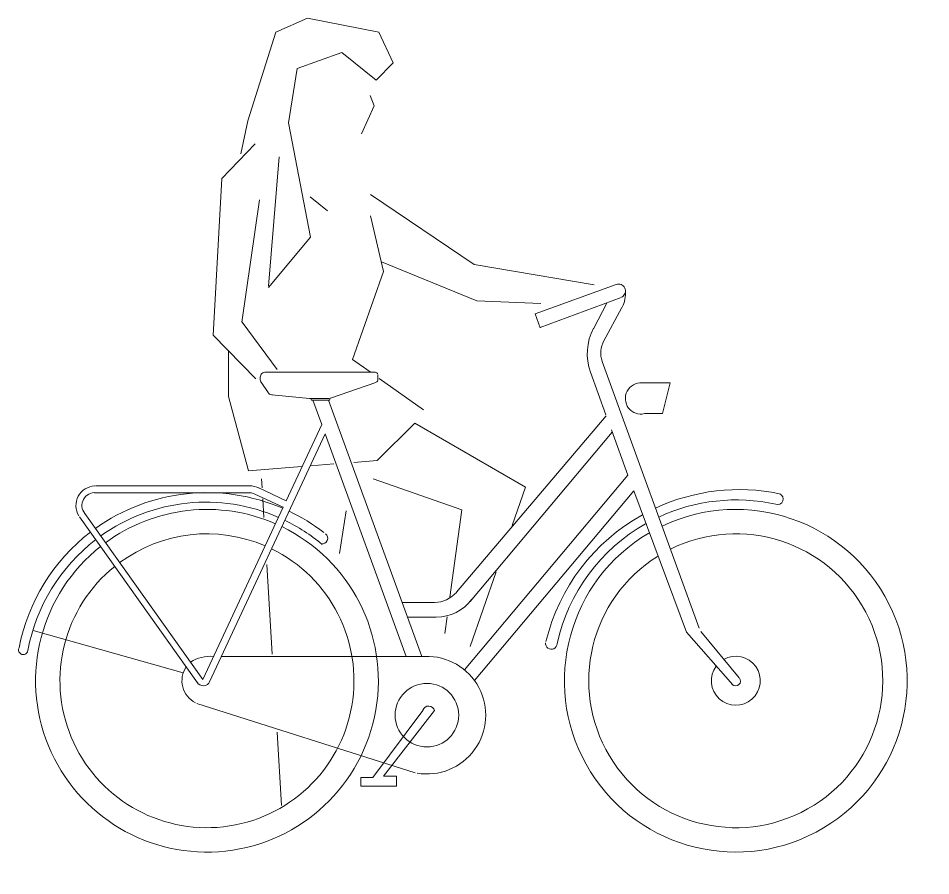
# Model space of a CAD drawing. Header units: millimetres. Extents: x 828494 to 5219521, y -272453 to 431064.
# Drawn here: x 2693796 to 2694351, y 209348 to 209870 of the extents above; entities that cross this region are included whole.
import ezdxf

# ---------------------------------------------------------------- set-up
doc = ezdxf.new("R2010")
doc.units = ezdxf.units.MM
doc.header["$LTSCALE"] = 5
doc.header["$MEASUREMENT"] = 0
doc.layers.add('Bike-Mobius', color=242, linetype='Continuous', lineweight=13)

# ---------------------------------------------------------------- blocks, each defined once
blk = doc.blocks.new('bici')
for p, q in [((609.0015074587529, 467.945633923871), (609.0170616807122, 467.952440471568)), ((609.0170616807122, 467.952440471568), (609.0523801004288, 467.945633923871)), ((608.9875918501278, 467.9017442959435), (609.0015074587529, 467.945633923871)), ((609.0523801004288, 467.945633923871), (609.0594639519207, 467.9303570057067)), ((609.0340024216471, 467.9354493117615), (609.0119945840934, 467.9276848054997)), ((609.0509683720178, 467.9218866352393), (609.0340024216471, 467.9354493117615)), ((609.007683770552, 467.9008619656863), (609.0119945840934, 467.9276848054997)), ((609.0594639519207, 467.9303570057067), (609.0509683720178, 467.9218866352393)), ((609.0479936585797, 467.9143238044649), (609.0500104134528, 467.9091558701023)), ((609.0500104134528, 467.9091558701023), (609.0437080544742, 467.8954167275288)), ((608.9875918501278, 467.9017442959435), (608.9842137857154, 467.8855346286503)), ((609.018624665739, 467.8443928292374), (609.007683770552, 467.9008619656863)), ((608.9912976372073, 467.8903748403458), (608.9748862944268, 467.8732828427957)), ((609.0031712815232, 467.8840724813672), (608.997927718853, 467.8200909330156)), ((608.9748862944268, 467.8732828427957), (608.9704998525777, 467.7957638273579)), ((609.0184734091235, 467.8641570269945), (609.026943779591, 467.8573504792975)), ((609.0481701246309, 467.8653922893544), (609.0994713267178, 467.8308805715872)), ((608.9847179744337, 467.8023434901316), (608.9934656486961, 467.8627705080192)), ((609.0481701246309, 467.8549051640138), (609.054724577969, 467.8273008316872)), ((608.9978520905453, 467.8194102782459), (609.018624665739, 467.8443928292374)), ((609.0536909910963, 467.8320654150751), (609.1007822173851, 467.8128054060362)), ((609.0994713267178, 467.8308805715872), (609.1586378728095, 467.8207463783493)), ((609.054724577969, 467.8273008316872), (609.0394224503686, 467.7839406019139)), ((609.1295461837639, 467.8064274187497), (609.1695787679965, 467.8209732632725)), ((609.1320167084835, 467.7996460804887), (609.1719484549725, 467.8145700665502)), ((609.1007822173851, 467.8128054060362), (609.1323948500223, 467.8115449342405)), ((609.1582597312707, 467.7990914728986), (609.1650410695319, 467.8119987040868)), ((609.1320167084835, 467.7995956616168), (609.1295461837639, 467.8064274187497)), ((609.172377015383, 467.809603807675), (609.1633268278898, 467.7928143233558)), ((608.9847936027414, 467.8022678618238), (609.0021124852149, 467.7788735052949)), ((608.9706006903212, 467.7958898745374), (608.9916253598743, 467.7743105973943)), ((608.9781635210958, 467.765562923132), (608.9781635210958, 467.7878984833524)), ((609.0394224503686, 467.7839406019139), (609.0481197057593, 467.7777390806788)), ((609.210569310794, 467.6511372935149), (609.1625957542483, 467.7829322244772)), ((608.9938185807989, 467.7751929276513), (608.9938185807989, 467.7740332935993)), ((608.996519232966, 467.7776130334992), (609.0504641832994, 467.7776130334992)), ((609.0519011211464, 467.7761760956521), (609.0519011211464, 467.7739576652916)), ((609.0525313570442, 467.7745879011895), (609.0744131474182, 467.7589832603582)), ((609.1644864619418, 467.7565127356386), (609.1568227934237, 467.7775878240632)), ((608.9976756244937, 467.7675544685692), (608.9942471412094, 467.7726971934958)), ((609.0285319740535, 467.7648318494903), (609.0509179531457, 467.7725963557521)), ((609.1822843236976, 467.7722938425212), (609.1961747228867, 467.7722938425212)), ((609.1961747228867, 467.7722938425212), (609.1923933074994, 467.7571429715364)), ((608.9879967283692, 467.7288707251471), (608.9781635210958, 467.765562923132)), ((609.0180952675847, 467.7647058023109), (608.9994654944437, 467.7664956722606)), ((609.0180952675847, 467.7647058023109), (609.0277504815401, 467.7647058023109)), ((609.0187002940468, 467.7647058023109), (609.0190532261495, 467.7638486814897)), ((609.0190532261495, 467.7638486814897), (609.0280277853352, 467.7638486814897)), ((609.0241959510763, 467.7517481522507), (609.0197842997911, 467.7638486814897)), ((609.0736064454692, 467.6372216848901), (609.0275596564384, 467.7638486814897)), ((609.0280277853352, 467.7638486814897), (609.0282798796942, 467.7647814306186)), ((609.1646629279933, 467.7560337563561), (609.0907236524552, 467.6689855741425)), ((609.1923933074994, 467.7571429715364), (609.1835447954933, 467.7571429715364)), ((609.0066249742434, 467.714085254994), (609.0241959510763, 467.7517481522507)), ((609.0514473513, 467.7340259188026), (609.0700519150051, 467.7524288070204)), ((609.0700519150051, 467.7524288070204), (609.1247311815043, 467.720891802691)), ((608.9687099826277, 467.6246925952403), (609.0258345644106, 467.7472104537858)), ((609.0658671486433, 467.6372216848901), (609.0258345644106, 467.7472104537858)), ((609.0974041529724, 467.6643974568061), (609.1675872225593, 467.7480171557353)), ((609.1753013099491, 467.726816020131), (609.1671586621487, 467.7492272086592)), ((609.0400778957023, 467.7330931696737), (609.0514473513, 467.7340259188026)), ((608.9879967283692, 467.7288707251471), (609.0141625955821, 467.7310007864929)), ((609.0187255034826, 467.7313537185956), (609.0301201685162, 467.7322864677245)), ((608.9944488166968, 467.7249253124373), (608.9947009110559, 467.7205388705881)), ((609.0495566436064, 467.7249253124373), (609.0933706432262, 467.709648394273)), ((609.0945806961502, 467.6306168126803), (609.1753013099491, 467.726816020131)), ((608.9886002275646, 467.7214716197171), (608.9124677311019, 467.7214716197171)), ((609.0066249742434, 467.714085254994), (608.9931379260292, 467.7204380328445)), ((609.1247311815043, 467.720891802691), (609.1181515187304, 467.7019090974472)), ((608.9120391706914, 467.7180935553045), (608.9880708294103, 467.7180935553045)), ((608.9910707522841, 467.7174381099707), (609.0051880363964, 467.7110097038124)), ((609.0995721644612, 467.6252724122663), (609.1781751856435, 467.7189506761256)), ((609.2042263200287, 467.6492470803029), (609.1781751856435, 467.7189506761256)), ((608.9654579653948, 467.6257766009846), (609.0051880363964, 467.7110097038124)), ((608.9950538431588, 467.7150684229947), (608.9956084507487, 467.7058165600141)), ((608.9071768457953, 467.7078018804208), (608.9654579653948, 467.6257766009846)), ((609.0361452236997, 467.709068577247), (609.032842787595, 467.6880439076941)), ((609.0933706432262, 467.709648394273), (609.0873960069143, 467.6664394211151)), ((608.9628866029315, 467.6241631970861), (608.9045771776607, 467.7061694921168)), ((608.997045388596, 467.6825986695365), (608.9997427982389, 467.6384065283779)), ((609.1102357558533, 467.6790945579443), (609.0973789435366, 467.6420618965855)), ((609.0639008126419, 467.6638680586519), (609.0796567100888, 467.6638680586519)), ((609.0860599068109, 467.6568598354675), (609.0849002727589, 467.6485407216157)), ((609.080715506397, 467.6566077411083), (609.066547803413, 467.6566077411083)), ((608.9558027514394, 467.6291042465253), (608.8816113815424, 467.6500028688987)), ((609.2042263200287, 467.6492470803029), (609.2271205337441, 467.6231661960953)), ((609.2112881814662, 467.6495604985243), (609.2302548585579, 467.6267289042722)), ((608.9745333623241, 467.6372468943259), (609.0751614305042, 467.6372468943259)), ((608.9625588802646, 467.6139785849765), (609.0702283810564, 467.5797693804402)), ((609.0740097964438, 467.6105501016921), (609.0493297586831, 467.5773744840284)), ((609.0546237402252, 467.5780803482339), (609.0798835950119, 467.6105501016921)), ((609.0021124852149, 467.5998360914284), (609.0043309155752, 467.5636353414549)), ((609.043455960115, 467.5773744840284), (609.043455960115, 467.5731392987946)), ((609.0493297586831, 467.5773744840284), (609.043455960115, 467.5773744840284)), ((609.0610773558194, 467.5780803482339), (609.0546237402252, 467.5780803482339)), ((609.0610773558194, 467.5731392987946), (609.0610773558194, 467.5780803482339)), ((609.043455960115, 467.5731392987946), (609.0610773558194, 467.5731392987946))]:
    blk.add_line(p, q)
blk.add_circle((609.0761002092053, 467.6082270178532), 0.015703729492054)
for centre, radius, start, end in [((609.1707234550977, 467.8177588060939), 0.0034133792558725, 298.6097457625452, 111.5248550121214), ((609.1588069231797, 467.8167813089088), 0.0153599704605931, 332.6722474709612, 3.587458403684261), ((609.1820598990882, 467.7867014075644), 0.0268322363316457, 152.0009795868892, 199.8555843829813), ((609.1739796046679, 467.7870717974884), 0.012105210967352, 150.3526350159835, 199.6112862361713), ((608.9962709039341, 467.7740694361487), 0.0024665837644896, 173.8359166469804, 221.2655304774856), ((608.9962529528736, 467.7751932685463), 0.0024343720986281, 83.7202228632588, 180.0080233598466), ((609.0504581767775, 467.7761648900411), 0.0014483940913972, 11.80982459484138, 91.06590823172944), ((609.0504543485123, 467.7739797520612), 0.0014467729196329, 299.6490781261069, 0.0359970699192009), ((609.1817360782472, 467.7646207732213), 0.0076934372107625, 85.82989943921329, 283.5974420907248), ((608.9997434461452, 467.769011560117), 0.0025445409668976, 207.3097727576528, 270.4391942348157), ((608.9124573599554, 467.7117931527615), 0.0096638551894717, 92.01237079976895, 211.4407874313433), ((608.9886491626207, 467.7112158691913), 0.0102575045817017, 63.71430937027453, 91.05960666453652), ((608.9120909607684, 467.711796224622), 0.0063327175497178, 83.94009143595167, 219.1052750792161), ((608.967443756029, 467.6237332260613), 0.0944054959339653, 66.6246774738284, 125.6589491109542), ((608.9881536892442, 467.7113295746652), 0.0067718400876216, 63.63352185940399, 92.7607197651225), ((609.2302513504212, 467.6214678486285), 0.0981643095464973, 78.29075538860704, 114.8791294132989), ((609.2492217557535, 467.7150029959893), 0.0027521017371622, 251.7678329093704, 66.92858219110768), ((608.9669745576477, 467.6242680115692), 0.0891681268875773, 66.30106852776146, 125.6277308867643), ((609.2287589370491, 467.6239789321633), 0.0905570543879612, 77.49893737462659, 114.9447465998715), ((608.9674921545018, 467.6252263653369), 0.0846137200844463, 66.41418513705841, 126.3018905989613), ((608.967443756029, 467.6237332260613), 0.0944054959339653, 52.2743530046428, 64.55201430685894), ((609.2302513504212, 467.6214678486285), 0.0981643095464973, 119.1406871610233, 166.3181492393738), ((609.2285756058633, 467.6252263653369), 0.0846137200844464, 120.4210432705896, 115.4659477678898), ((608.9669745576477, 467.6242680115692), 0.0891681268875773, 50.00486719826036, 64.1070672947591), ((609.2287589370491, 467.6239789321633), 0.0905570543879612, 119.5670039669801, 167.5392031962367), ((608.967443756029, 467.6237332260613), 0.0944054959339653, 127.5175235370155, 169.181159183817), ((608.9674921545018, 467.6252263653369), 0.0846137200844463, 128.3743256904285, 64.10229887396484), ((608.9674921545018, 467.6252263653369), 0.0725761592168296, 66.64744909714575, 126.4523581959593), ((609.0243755206932, 467.6955739926114), 0.0027267486143588, 260.33698246508, 54.55289205154877), ((609.2285756058633, 467.6252263653369), 0.0725761592168297, 122.1738566040314, 116.3757603497918), ((608.9681710380247, 467.6231835098773), 0.0907578175472387, 127.7753219387111, 169.1778886495181), ((608.9674921545018, 467.6252263653369), 0.0725761592168296, 128.865848420465, 63.9529797508661), ((609.0796841397944, 467.6783289381028), 0.014462432233872, 270.8396073093025, 319.2845703964857), ((609.0806562202077, 467.6786084476445), 0.0220007521811082, 270.1167121070619, 323.2904088625098), ((609.1375090537815, 467.6436004655382), 0.0028271888722654, 172.0532917677816, 358.3400497020003), ((608.8767594497477, 467.640444844197), 0.0022786156360107, 153.72491021158, 354.4440107320286), ((608.9690926688802, 467.6190968154623), 0.0182001712214281, 84.6457251455304, 122.5413197408667), ((609.0760993202707, 467.6082223230414), 0.029039720650484, 260.2950792939842, 91.85079162222642), ((609.2285756058633, 467.6252263653369), 0.012105649977782, 143.2428898636338, 119.5190974864007), ((608.9674103228634, 467.6252311092231), 0.0122691102725597, 145.9583976485481, 242.6699717955698), ((609.2285751529962, 467.6250722804971), 0.0023525020377072, 223.5606602606858, 39.62812680948724), ((608.9656306622921, 467.6261707505672), 0.0034254341711969, 208.3877542512992, 339.3658634732068), ((609.0769129584677, 467.6097252284093), 0.0030150909091376, 14.55371973729032, 161.931748079235)]:
    blk.add_arc(centre, radius, start, end)

msp = doc.modelspace()

# ---------------------------------------------------------------- block references
at = {"layer": 'Bike-Mobius', "xscale": 1233.12402453646, "yscale": 1233.124024508986, "zscale": 1233.124024509413}
msp.add_blockref('bici', (1942978.331198245, -367173.1013952835), dxfattribs=at)

doc.saveas('drawing.dxf')
